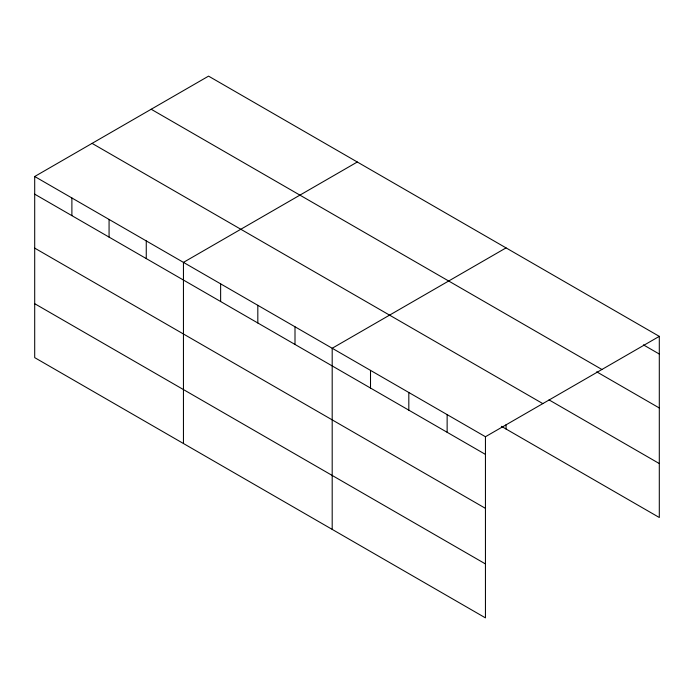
<?xml version="1.0" encoding="UTF-8"?>
<svg xmlns="http://www.w3.org/2000/svg" width="694" height="694" viewBox="0 0 694 694"><rect width="100%" height="100%" fill="white"/><g stroke="black" fill="none" stroke-linecap="round" stroke-linejoin="round"><path stroke-width="1.04" d="M34.7 176.502L485.444 436.734L485.444 617.868L34.7 357.636L34.7 176.502L208.556 76.132L659.3 336.364L659.3 517.498L501.398 426.333M357.297 162.006L183.45 262.384L183.45 443.518M506.047 247.888L332.192 348.258L332.192 529.392M485.444 436.734L659.3 336.364M643.416 344.866L659.3 354.035M151.179 109.253L601.932 369.486M596.693 371.828L659.3 407.977M549.032 399.891L659.3 463.557M92.068 143.38L542.821 403.613M34.7 194.173L485.444 454.405M34.7 248.114L485.444 508.355M34.7 303.694L485.444 563.927M506.047 424.702L506.047 429.022M447.136 414.622L447.136 432.284M408.818 392.5L408.818 410.171M370.509 370.379L370.509 388.05M295.002 326.787L295.002 344.458M257.821 305.317L257.821 322.988M220.631 283.846L220.631 301.517M146.261 240.913L146.261 258.584M109.071 219.443L109.071 237.114M71.89 197.972L71.89 215.643"/></g></svg>
